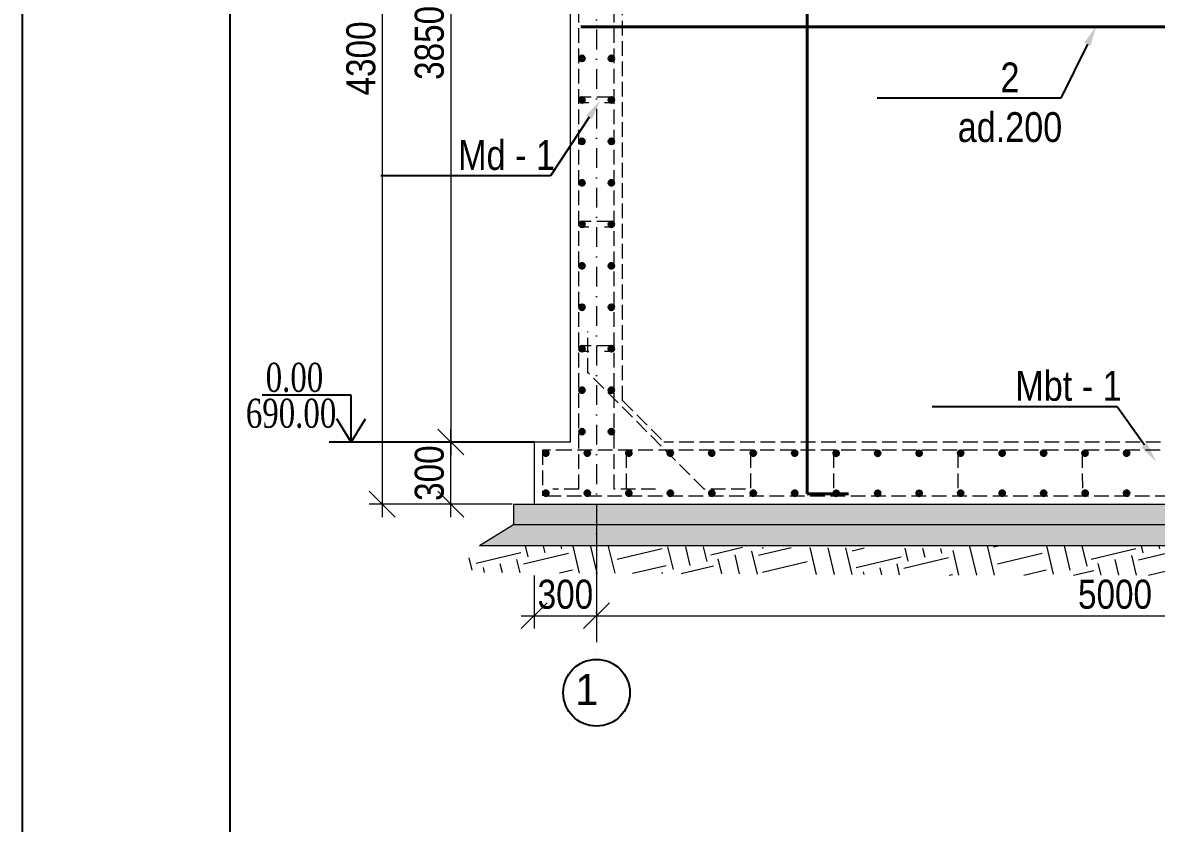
# Model space of a CAD drawing. Header units: millimetres. Extents: x 1067644 to 1117794, y -913136 to -692535.
# Drawn here: x 1077593 to 1088525, y -801829 to -794106 of the extents above; entities that cross this region are included whole.
import ezdxf
from ezdxf import colors
from ezdxf.entities.mleader import LeaderData, LeaderLine
from ezdxf.math import Vec2, Vec3

# ---------------------------------------------------------------- set-up
doc = ezdxf.new("R2010")
doc.units = ezdxf.units.MM
doc.linetypes.add('DASHDOT', pattern=[25.4, 12.7, -6.35, 0, -6.35])
doc.linetypes.add('Hidden Line', pattern=[391.222223, 282.222223, -109])
doc.layers.add('Annotation - Text', color=7, linetype='Continuous')
doc.styles.add('400', font='times.ttf', dxfattribs={"width": 0.75, "height": 300})
doc.styles.add('style3', font='ARIAAL_.TTF', dxfattribs={"height": 300})
doc.styles.add('style6', font='ARIALN.TTF', dxfattribs={"height": 300})
doc.styles.add('yazitipi', font='ARIALN.TTF')
doc.dimstyles.new('sevda', dxfattribs={"dimscale": 100, "dimtxt": 2.8, "dimasz": 2.5, "dimexe": 1.25, "dimexo": 0.625, "dimtad": 1, "dimtxsty": 'yazitipi', "dimblk": 'OBLIQUE', "dimcen": 2.5, "dimdle": 1.25, "dimclrd": 253, "dimclre": 253, "dimclrt": 73, "dimaunit": 1, "dimadec": 3, "dimazin": 0, "dimtfac": 1, "dimtmove": 1, "dimatfit": 3, "dimfxl": 1, "dimlwd": 13, "dimlwe": 13, "dimarcsym": 0})
pattern_1 = [(0, (-920367.614, 722641.473), (0, 13.97), [10.16, -3.81]), (90, (-920367.614, 722641.473), (-13.97, 9e-16), [10.16, -3.81])]
pattern_2 = [(0, (-920651.762, 722641.473), (0, 13.97), [10.16, -3.81]), (90, (-920651.762, 722641.473), (-13.97, 9e-16), [10.16, -3.81])]
pattern_3 = [(0, (-920367.614, 723041.473), (0, 13.97), [10.16, -3.81]), (90, (-920367.614, 723041.473), (-13.97, 9e-16), [10.16, -3.81])]
pattern_4 = [(0, (-920651.762, 723041.473), (0, 13.97), [10.16, -3.81]), (90, (-920651.762, 723041.473), (-13.97, 9e-16), [10.16, -3.81])]

# ---------------------------------------------------------------- blocks, each defined once
blk = doc.blocks.new('_Oblique')
at = {"color": 0, "linetype": 'ByBlock', "lineweight": -2}
blk.add_line((-0.5, -0.5), (0.5, 0.5), dxfattribs=at)
blk = doc.blocks.new('*D62')
at = {"color": 253, "lineweight": 13, "ltscale": 15, "transparency": 16777216}
for p, q in [((1083127, -798813), (1083127, -799951)), ((1093127, -798813), (1093127, -799951)), ((1083002, -799826), (1093252, -799826))]:
    blk.add_line(p, q, dxfattribs=at)
at = {"layer": 'Defpoints', "color": 0, "ltscale": 15, "transparency": 16777216}
for p in [(1083127, -798751), (1093127, -798751), (1093127, -799826)]:
    blk.add_point(p, dxfattribs=at)
at = {"color": 253, "lineweight": 13, "ltscale": 15, "transparency": 16777216, "xscale": 250, "yscale": 250, "zscale": 250, "rotation": 180}
blk.add_blockref('_Oblique', (1083127, -799826), dxfattribs=at)
at = {"color": 253, "lineweight": 13, "ltscale": 15, "transparency": 16777216, "xscale": 250, "yscale": 250, "zscale": 250}
blk.add_blockref('_Oblique', (1093127, -799826), dxfattribs=at)
at = {"color": 73, "ltscale": 15, "transparency": 16777216, "insert": (1088127, -799621), "char_height": 280, "attachment_point": 5, "style": 'yazitipi'}
blk.add_mtext('5000', dxfattribs=at)
blk = doc.blocks.new('*D63')
at = {"color": 253, "lineweight": 13, "ltscale": 15, "transparency": 16777216}
for p, q in [((1082527, -799439), (1082527, -799951)), ((1083127, -799439), (1083127, -799951)), ((1082402, -799826), (1083252, -799826))]:
    blk.add_line(p, q, dxfattribs=at)
at = {"layer": 'Defpoints', "color": 0, "ltscale": 15, "transparency": 16777216}
for p in [(1082527, -799376), (1083127, -799376), (1083127, -799826)]:
    blk.add_point(p, dxfattribs=at)
at = {"color": 253, "lineweight": 13, "ltscale": 15, "transparency": 16777216, "xscale": 250, "yscale": 250, "zscale": 250, "rotation": 180}
blk.add_blockref('_Oblique', (1082527, -799826), dxfattribs=at)
at = {"color": 253, "lineweight": 13, "ltscale": 15, "transparency": 16777216, "xscale": 250, "yscale": 250, "zscale": 250}
blk.add_blockref('_Oblique', (1083127, -799826), dxfattribs=at)
at = {"color": 73, "ltscale": 15, "transparency": 16777216, "insert": (1082827, -799621), "char_height": 280, "attachment_point": 5, "style": 'yazitipi'}
blk.add_mtext('300', dxfattribs=at)
blk = doc.blocks.new('*D65')
at = {"color": 253, "lineweight": 13, "ltscale": 15, "transparency": 16777216}
for p, q in [((1081721, -798876), (1081721, -798026)), ((1082315, -798151), (1081596, -798151)), ((1082315, -798751), (1081596, -798751))]:
    blk.add_line(p, q, dxfattribs=at)
at = {"layer": 'Defpoints', "color": 0, "ltscale": 15, "transparency": 16777216}
for p in [(1081721, -798151), (1082377, -798151), (1082377, -798751)]:
    blk.add_point(p, dxfattribs=at)
at = {"color": 253, "lineweight": 13, "ltscale": 15, "transparency": 16777216, "xscale": 250, "yscale": 250, "zscale": 250}
for p, rotation in [((1081721, -798151), 90), ((1081721, -798751), 270)]:
    blk.add_blockref('_Oblique', p, dxfattribs=dict(at, rotation=rotation))
at = {"color": 73, "ltscale": 15, "transparency": 16777216, "insert": (1081516, -798451), "char_height": 280, "attachment_point": 5, "rotation": 90, "style": 'yazitipi'}
blk.add_mtext('300', dxfattribs=at)
blk = doc.blocks.new('ntnntyht')
at = {"lineweight": 25}
blk.add_line((1961564, -50629), (1961564, -20955), dxfattribs=at)
at = {"lineweight": 25, "ltscale": 15}
blk.add_line((1963654, -50106), (1963654, -21476), dxfattribs=at)
blk = doc.blocks.new('*D156')
at = {"color": 253, "lineweight": 13, "ltscale": 15, "transparency": 16777216}
for p, q in [((1081721, -790326), (1081721, -798276)), ((1082593, -790451), (1081596, -790451)), ((1082593, -798151), (1081596, -798151))]:
    blk.add_line(p, q, dxfattribs=at)
at = {"layer": 'Defpoints', "color": 0, "ltscale": 15, "transparency": 16777216}
for p in [(1082655, -790451), (1081721, -798151), (1082655, -798151)]:
    blk.add_point(p, dxfattribs=at)
at = {"color": 253, "lineweight": 13, "ltscale": 15, "transparency": 16777216, "xscale": 250, "yscale": 250, "zscale": 250}
for p, rotation in [((1081721, -790451), 90), ((1081721, -798151), 270)]:
    blk.add_blockref('_Oblique', p, dxfattribs=dict(at, rotation=rotation))
at = {"color": 73, "ltscale": 15, "transparency": 16777216, "insert": (1081516, -794301), "char_height": 280, "attachment_point": 5, "rotation": 90, "style": 'yazitipi'}
blk.add_mtext('3850', dxfattribs=at)
blk = doc.blocks.new('*D157')
at = {"color": 253, "lineweight": 13, "ltscale": 15, "transparency": 16777216}
for p, q in [((1081061, -790026), (1081061, -798876)), ((1081858, -790151), (1080936, -790151)), ((1081858, -798751), (1080936, -798751))]:
    blk.add_line(p, q, dxfattribs=at)
at = {"layer": 'Defpoints', "color": 0, "ltscale": 15, "transparency": 16777216}
for p in [(1081921, -790151), (1081061, -798751), (1081921, -798751)]:
    blk.add_point(p, dxfattribs=at)
at = {"color": 253, "lineweight": 13, "ltscale": 15, "transparency": 16777216, "xscale": 250, "yscale": 250, "zscale": 250}
for p, rotation in [((1081061, -790151), 90), ((1081061, -798751), 270)]:
    blk.add_blockref('_Oblique', p, dxfattribs=dict(at, rotation=rotation))
at = {"color": 73, "ltscale": 15, "transparency": 16777216, "insert": (1080856, -794451), "char_height": 280, "attachment_point": 5, "rotation": 90, "style": 'yazitipi'}
blk.add_mtext('4300', dxfattribs=at)

msp = doc.modelspace()

# ---------------------------------------------------------------- hatches: boundary and pattern name
at = {"lineweight": 9, "ltscale": 15}
h = msp.add_hatch(dxfattribs=at)
h.set_pattern_fill('ANGLE', color=256, scale=2)
h.set_pattern_definition([(0, (-920367.614, 725441.473), (0, 13.97), [10.16, -3.81]), (90, (-920367.614, 725441.473), (-13.97, 9e-16), [10.16, -3.81])])
edge = h.paths.add_edge_path()
edge.add_arc((1082986.508, -794450.893), 26.767, 0, 360)
h = msp.add_hatch(dxfattribs=at)
h.set_pattern_fill('ANGLE', color=256, scale=2)
h.set_pattern_definition([(0, (-920651.762, 725441.473), (0, 13.97), [10.16, -3.81]), (90, (-920651.762, 725441.473), (-13.97, 9e-16), [10.16, -3.81])])
edge = h.paths.add_edge_path()
edge.add_arc((1083270.656, -794450.893), 26.767, 0, 360)
h = msp.add_hatch(dxfattribs=at)
h.set_pattern_fill('ANGLE', color=256, scale=2)
h.set_pattern_definition([(0, (-920367.614, 725041.473), (0, 13.97), [10.16, -3.81]), (90, (-920367.614, 725041.473), (-13.97, 9e-16), [10.16, -3.81])])
edge = h.paths.add_edge_path()
edge.add_arc((1082986.508, -794850.893), 26.767, 0, 360)
h = msp.add_hatch(dxfattribs=at)
h.set_pattern_fill('ANGLE', color=256, scale=2)
h.set_pattern_definition([(0, (-920651.762, 725041.473), (0, 13.97), [10.16, -3.81]), (90, (-920651.762, 725041.473), (-13.97, 9e-16), [10.16, -3.81])])
edge = h.paths.add_edge_path()
edge.add_arc((1083270.656, -794850.893), 26.767, 0, 360)
h = msp.add_hatch(dxfattribs=at)
h.set_pattern_fill('ANGLE', color=256, scale=2)
h.set_pattern_definition([(0, (-920367.614, 724641.473), (0, 13.97), [10.16, -3.81]), (90, (-920367.614, 724641.473), (-13.97, 9e-16), [10.16, -3.81])])
edge = h.paths.add_edge_path()
edge.add_arc((1082986.508, -795250.893), 26.767, 0, 360)
h = msp.add_hatch(dxfattribs=at)
h.set_pattern_fill('ANGLE', color=256, scale=2)
h.set_pattern_definition([(0, (-920651.762, 724641.473), (0, 13.97), [10.16, -3.81]), (90, (-920651.762, 724641.473), (-13.97, 9e-16), [10.16, -3.81])])
edge = h.paths.add_edge_path()
edge.add_arc((1083270.656, -795250.893), 26.767, 0, 360)
h = msp.add_hatch(dxfattribs=at)
h.set_pattern_fill('ANGLE', color=256, scale=2)
h.set_pattern_definition([(0, (-920367.614, 724241.473), (0, 13.97), [10.16, -3.81]), (90, (-920367.614, 724241.473), (-13.97, 9e-16), [10.16, -3.81])])
edge = h.paths.add_edge_path()
edge.add_arc((1082986.508, -795650.893), 26.767, 0, 360)
h = msp.add_hatch(dxfattribs=at)
h.set_pattern_fill('ANGLE', color=256, scale=2)
h.set_pattern_definition([(0, (-920651.762, 724241.473), (0, 13.97), [10.16, -3.81]), (90, (-920651.762, 724241.473), (-13.97, 9e-16), [10.16, -3.81])])
edge = h.paths.add_edge_path()
edge.add_arc((1083270.656, -795650.893), 26.767, 0, 360)
h = msp.add_hatch(dxfattribs=at)
h.set_pattern_fill('ANGLE', color=256, scale=2)
h.set_pattern_definition([(0, (-920367.614, 723841.473), (0, 13.97), [10.16, -3.81]), (90, (-920367.614, 723841.473), (-13.97, 9e-16), [10.16, -3.81])])
edge = h.paths.add_edge_path()
edge.add_arc((1082986.508, -796050.893), 26.767, 0, 360)
h = msp.add_hatch(dxfattribs=at)
h.set_pattern_fill('ANGLE', color=256, scale=2)
h.set_pattern_definition([(0, (-920651.762, 723841.473), (0, 13.97), [10.16, -3.81]), (90, (-920651.762, 723841.473), (-13.97, 9e-16), [10.16, -3.81])])
edge = h.paths.add_edge_path()
edge.add_arc((1083270.656, -796050.893), 26.767, 0, 360)
h = msp.add_hatch(dxfattribs=at)
h.set_pattern_fill('ANGLE', color=256, scale=2)
h.set_pattern_definition([(0, (-920367.614, 723441.473), (0, 13.97), [10.16, -3.81]), (90, (-920367.614, 723441.473), (-13.97, 9e-16), [10.16, -3.81])])
edge = h.paths.add_edge_path()
edge.add_arc((1082986.508, -796450.893), 26.767, 0, 360)
h = msp.add_hatch(dxfattribs=at)
h.set_pattern_fill('ANGLE', color=256, scale=2)
h.set_pattern_definition([(0, (-920651.762, 723441.473), (0, 13.97), [10.16, -3.81]), (90, (-920651.762, 723441.473), (-13.97, 9e-16), [10.16, -3.81])])
edge = h.paths.add_edge_path()
edge.add_arc((1083270.656, -796450.893), 26.767, 0, 360)
h = msp.add_hatch(dxfattribs=at)
h.set_pattern_fill('ANGLE', color=256, scale=2)
h.set_pattern_definition(pattern_3)
edge = h.paths.add_edge_path()
edge.add_arc((1082986.508, -796850.893), 26.767, 0, 360)
h = msp.add_hatch(dxfattribs=at)
h.set_pattern_fill('ANGLE', color=256, scale=2)
h.set_pattern_definition(pattern_3)
edge = h.paths.add_edge_path()
edge.add_arc((1082986.508, -796850.893), 26.767, 0, 360)
h = msp.add_hatch(dxfattribs=at)
h.set_pattern_fill('ANGLE', color=256, scale=2)
h.set_pattern_definition(pattern_4)
edge = h.paths.add_edge_path()
edge.add_arc((1083270.656, -796850.893), 26.767, 0, 360)
h = msp.add_hatch(dxfattribs=at)
h.set_pattern_fill('ANGLE', color=256, scale=2)
h.set_pattern_definition(pattern_4)
edge = h.paths.add_edge_path()
edge.add_arc((1083270.656, -796850.893), 26.767, 0, 360)
h = msp.add_hatch(dxfattribs=at)
h.set_pattern_fill('ANGLE', color=256, scale=2)
h.set_pattern_definition(pattern_1)
edge = h.paths.add_edge_path()
edge.add_arc((1082986.508, -797250.893), 26.767, 0, 360)
h = msp.add_hatch(dxfattribs=at)
h.set_pattern_fill('ANGLE', color=256, scale=2)
h.set_pattern_definition(pattern_1)
edge = h.paths.add_edge_path()
edge.add_arc((1082986.508, -797250.893), 26.767, 0, 360)
h = msp.add_hatch(dxfattribs=at)
h.set_pattern_fill('ANGLE', color=256, scale=2)
h.set_pattern_definition(pattern_1)
edge = h.paths.add_edge_path()
edge.add_arc((1082986.508, -797250.893), 26.767, 0, 360)
h = msp.add_hatch(dxfattribs=at)
h.set_pattern_fill('ANGLE', color=256, scale=2)
h.set_pattern_definition(pattern_2)
edge = h.paths.add_edge_path()
edge.add_arc((1083270.656, -797250.893), 26.767, 0, 360)
h = msp.add_hatch(dxfattribs=at)
h.set_pattern_fill('ANGLE', color=256, scale=2)
h.set_pattern_definition(pattern_2)
edge = h.paths.add_edge_path()
edge.add_arc((1083270.656, -797250.893), 26.767, 0, 360)
h = msp.add_hatch(dxfattribs=at)
h.set_pattern_fill('ANGLE', color=256, scale=2)
h.set_pattern_definition(pattern_2)
edge = h.paths.add_edge_path()
edge.add_arc((1083270.656, -797250.893), 26.767, 0, 360)
h = msp.add_hatch(dxfattribs=at)
h.set_pattern_fill('ANGLE', color=256, scale=2)
h.set_pattern_definition([(0, (-920367.614, 722241.473), (0, 13.97), [10.16, -3.81]), (90, (-920367.614, 722241.473), (-13.97, 9e-16), [10.16, -3.81])])
edge = h.paths.add_edge_path()
edge.add_arc((1082986.508, -797650.893), 26.767, 0, 360)
h = msp.add_hatch(dxfattribs=at)
h.set_pattern_fill('ANGLE', color=256, scale=2)
h.set_pattern_definition([(0, (-920651.762, 722241.473), (0, 13.97), [10.16, -3.81]), (90, (-920651.762, 722241.473), (-13.97, 9e-16), [10.16, -3.81])])
edge = h.paths.add_edge_path()
edge.add_arc((1083270.656, -797650.893), 26.767, 0, 360)
h = msp.add_hatch(dxfattribs=at)
h.set_pattern_fill('ANGLE', color=256, scale=2)
h.set_pattern_definition([(0, (-920367.614, 721841.473), (0, 13.97), [10.16, -3.81]), (90, (-920367.614, 721841.473), (-13.97, 9e-16), [10.16, -3.81])])
edge = h.paths.add_edge_path()
edge.add_arc((1082986.508, -798050.893), 26.767, 0, 360)
h = msp.add_hatch(dxfattribs=at)
h.set_pattern_fill('ANGLE', color=256, scale=2)
h.set_pattern_definition([(0, (-920651.762, 721841.473), (0, 13.97), [10.16, -3.81]), (90, (-920651.762, 721841.473), (-13.97, 9e-16), [10.16, -3.81])])
edge = h.paths.add_edge_path()
edge.add_arc((1083270.656, -798050.893), 26.767, 0, 360)
h = msp.add_hatch(dxfattribs=at)
h.set_pattern_fill('ANGLE', color=256, scale=2)
h.set_pattern_definition([(0, (-929497.498, 721633.909), (0, 13.97), [10.16, -3.81]), (90, (-929497.498, 721633.909), (-13.97, 9e-16), [10.16, -3.81])])
edge = h.paths.add_edge_path()
edge.add_arc((1082638.455, -798258.457), 26.767, 0, 360)
h = msp.add_hatch(dxfattribs=at)
h.set_pattern_fill('ANGLE', color=256, scale=2)
h.set_pattern_definition([(0, (-929097.498, 721633.909), (0, 13.97), [10.16, -3.81]), (90, (-929097.498, 721633.909), (-13.97, 9e-16), [10.16, -3.81])])
edge = h.paths.add_edge_path()
edge.add_arc((1083038.455, -798258.457), 26.767, 0, 360)
h = msp.add_hatch(dxfattribs=at)
h.set_pattern_fill('ANGLE', color=256, scale=2)
h.set_pattern_definition([(0, (-928697.498, 721633.909), (0, 13.97), [10.16, -3.81]), (90, (-928697.498, 721633.909), (-13.97, 9e-16), [10.16, -3.81])])
edge = h.paths.add_edge_path()
edge.add_arc((1083438.455, -798258.457), 26.767, 0, 360)
h = msp.add_hatch(dxfattribs=at)
h.set_pattern_fill('ANGLE', color=256, scale=2)
h.set_pattern_definition([(0, (-928297.498, 721633.909), (0, 13.97), [10.16, -3.81]), (90, (-928297.498, 721633.909), (-13.97, 9e-16), [10.16, -3.81])])
edge = h.paths.add_edge_path()
edge.add_arc((1083838.455, -798258.457), 26.767, 0, 360)
h = msp.add_hatch(dxfattribs=at)
h.set_pattern_fill('ANGLE', color=256, scale=2)
h.set_pattern_definition([(0, (-927897.498, 721633.909), (0, 13.97), [10.16, -3.81]), (90, (-927897.498, 721633.909), (-13.97, 9e-16), [10.16, -3.81])])
edge = h.paths.add_edge_path()
edge.add_arc((1084238.455, -798258.457), 26.767, 0, 360)
h = msp.add_hatch(dxfattribs=at)
h.set_pattern_fill('ANGLE', color=256, scale=2)
h.set_pattern_definition([(0, (-927497.498, 721633.909), (0, 13.97), [10.16, -3.81]), (90, (-927497.498, 721633.909), (-13.97, 9e-16), [10.16, -3.81])])
edge = h.paths.add_edge_path()
edge.add_arc((1084638.455, -798258.457), 26.767, 0, 360)
h = msp.add_hatch(dxfattribs=at)
h.set_pattern_fill('ANGLE', color=256, scale=2)
h.set_pattern_definition([(0, (-927097.498, 721633.909), (0, 13.97), [10.16, -3.81]), (90, (-927097.498, 721633.909), (-13.97, 9e-16), [10.16, -3.81])])
edge = h.paths.add_edge_path()
edge.add_arc((1085038.455, -798258.457), 26.767, 0, 360)
h = msp.add_hatch(dxfattribs=at)
h.set_pattern_fill('ANGLE', color=256, scale=2)
h.set_pattern_definition([(0, (-926697.497, 721632.992), (0, 13.97), [10.16, -3.81]), (90, (-926697.497, 721632.992), (-13.97, 9e-16), [10.16, -3.81])])
edge = h.paths.add_edge_path()
edge.add_arc((1085438.455, -798259.374), 26.767, 0, 360)
h = msp.add_hatch(dxfattribs=at)
h.set_pattern_fill('ANGLE', color=256, scale=2)
h.set_pattern_definition([(0, (-926297.497, 721632.992), (0, 13.97), [10.16, -3.81]), (90, (-926297.497, 721632.992), (-13.97, 9e-16), [10.16, -3.81])])
edge = h.paths.add_edge_path()
edge.add_arc((1085838.455, -798259.374), 26.767, 0, 360)
h = msp.add_hatch(dxfattribs=at)
h.set_pattern_fill('ANGLE', color=256, scale=2)
h.set_pattern_definition([(0, (-925897.497, 721632.992), (0, 13.97), [10.16, -3.81]), (90, (-925897.497, 721632.992), (-13.97, 9e-16), [10.16, -3.81])])
edge = h.paths.add_edge_path()
edge.add_arc((1086238.455, -798259.374), 26.767, 0, 360)
h = msp.add_hatch(dxfattribs=at)
h.set_pattern_fill('ANGLE', color=256, scale=2)
h.set_pattern_definition([(0, (-925497.498, 721633.909), (0, 13.97), [10.16, -3.81]), (90, (-925497.498, 721633.909), (-13.97, 9e-16), [10.16, -3.81])])
edge = h.paths.add_edge_path()
edge.add_arc((1086638.455, -798258.457), 26.767, 0, 360)
h = msp.add_hatch(dxfattribs=at)
h.set_pattern_fill('ANGLE', color=256, scale=2)
h.set_pattern_definition([(0, (-925097.498, 721633.909), (0, 13.97), [10.16, -3.81]), (90, (-925097.498, 721633.909), (-13.97, 9e-16), [10.16, -3.81])])
edge = h.paths.add_edge_path()
edge.add_arc((1087038.455, -798258.457), 26.767, 0, 360)
h = msp.add_hatch(dxfattribs=at)
h.set_pattern_fill('ANGLE', color=256, scale=2)
h.set_pattern_definition([(0, (-924697.498, 721633.909), (0, 13.97), [10.16, -3.81]), (90, (-924697.498, 721633.909), (-13.97, 9e-16), [10.16, -3.81])])
edge = h.paths.add_edge_path()
edge.add_arc((1087438.455, -798258.457), 26.767, 0, 360)
h = msp.add_hatch(dxfattribs=at)
h.set_pattern_fill('ANGLE', color=256, scale=2)
h.set_pattern_definition([(0, (-924297.498, 721633.909), (0, 13.97), [10.16, -3.81]), (90, (-924297.498, 721633.909), (-13.97, 9e-16), [10.16, -3.81])])
edge = h.paths.add_edge_path()
edge.add_arc((1087838.455, -798258.457), 26.767, 0, 360)
h = msp.add_hatch(dxfattribs=at)
h.set_pattern_fill('ANGLE', color=256, scale=2)
h.set_pattern_definition([(0, (-923897.498, 721633.909), (0, 13.97), [10.16, -3.81]), (90, (-923897.498, 721633.909), (-13.97, 9e-16), [10.16, -3.81])])
edge = h.paths.add_edge_path()
edge.add_arc((1088238.455, -798258.457), 26.767, 0, 360)
h = msp.add_hatch(dxfattribs=at)
h.set_pattern_fill('ANGLE', color=256, scale=2)
h.set_pattern_definition([(0, (-929497.203, 721248.24), (0, 13.97), [10.16, -3.81]), (90, (-929497.203, 721248.24), (-13.97, 9e-16), [10.16, -3.81])])
edge = h.paths.add_edge_path()
edge.add_arc((1082638.75, -798644.126), 26.767, 0, 360)
h = msp.add_hatch(dxfattribs=at)
h.set_pattern_fill('ANGLE', color=256, scale=2)
h.set_pattern_definition([(0, (-929097.203, 721248.24), (0, 13.97), [10.16, -3.81]), (90, (-929097.203, 721248.24), (-13.97, 9e-16), [10.16, -3.81])])
edge = h.paths.add_edge_path()
edge.add_arc((1083038.75, -798644.126), 26.767, 0, 360)
h = msp.add_hatch(dxfattribs=at)
h.set_pattern_fill('ANGLE', color=256, scale=2)
h.set_pattern_definition([(0, (-928697.203, 721248.24), (0, 13.97), [10.16, -3.81]), (90, (-928697.203, 721248.24), (-13.97, 9e-16), [10.16, -3.81])])
edge = h.paths.add_edge_path()
edge.add_arc((1083438.75, -798644.126), 26.767, 0, 360)
h = msp.add_hatch(dxfattribs=at)
h.set_pattern_fill('ANGLE', color=256, scale=2)
h.set_pattern_definition([(0, (-928297.203, 721248.24), (0, 13.97), [10.16, -3.81]), (90, (-928297.203, 721248.24), (-13.97, 9e-16), [10.16, -3.81])])
edge = h.paths.add_edge_path()
edge.add_arc((1083838.75, -798644.126), 26.767, 0, 360)
h = msp.add_hatch(dxfattribs=at)
h.set_pattern_fill('ANGLE', color=256, scale=2)
h.set_pattern_definition([(0, (-927897.203, 721248.24), (0, 13.97), [10.16, -3.81]), (90, (-927897.203, 721248.24), (-13.97, 9e-16), [10.16, -3.81])])
edge = h.paths.add_edge_path()
edge.add_arc((1084238.75, -798644.126), 26.767, 0, 360)
h = msp.add_hatch(dxfattribs=at)
h.set_pattern_fill('ANGLE', color=256, scale=2)
h.set_pattern_definition([(0, (-927497.203, 721248.24), (0, 13.97), [10.16, -3.81]), (90, (-927497.203, 721248.24), (-13.97, 9e-16), [10.16, -3.81])])
edge = h.paths.add_edge_path()
edge.add_arc((1084638.75, -798644.126), 26.767, 0, 360)
h = msp.add_hatch(dxfattribs=at)
h.set_pattern_fill('ANGLE', color=256, scale=2)
h.set_pattern_definition([(0, (-927097.203, 721248.24), (0, 13.97), [10.16, -3.81]), (90, (-927097.203, 721248.24), (-13.97, 9e-16), [10.16, -3.81])])
edge = h.paths.add_edge_path()
edge.add_arc((1085038.75, -798644.126), 26.767, 0, 360)
h = msp.add_hatch(dxfattribs=at)
h.set_pattern_fill('ANGLE', color=256, scale=2)
h.set_pattern_definition([(0, (-926697.203, 721247.323), (0, 13.97), [10.16, -3.81]), (90, (-926697.203, 721247.323), (-13.97, 9e-16), [10.16, -3.81])])
edge = h.paths.add_edge_path()
edge.add_arc((1085438.75, -798645.043), 26.767, 0, 360)
h = msp.add_hatch(dxfattribs=at)
h.set_pattern_fill('ANGLE', color=256, scale=2)
h.set_pattern_definition([(0, (-926297.203, 721247.323), (0, 13.97), [10.16, -3.81]), (90, (-926297.203, 721247.323), (-13.97, 9e-16), [10.16, -3.81])])
edge = h.paths.add_edge_path()
edge.add_arc((1085838.75, -798645.043), 26.767, 0, 360)
h = msp.add_hatch(dxfattribs=at)
h.set_pattern_fill('ANGLE', color=256, scale=2)
h.set_pattern_definition([(0, (-925897.203, 721247.323), (0, 13.97), [10.16, -3.81]), (90, (-925897.203, 721247.323), (-13.97, 9e-16), [10.16, -3.81])])
edge = h.paths.add_edge_path()
edge.add_arc((1086238.75, -798645.043), 26.767, 0, 360)
h = msp.add_hatch(dxfattribs=at)
h.set_pattern_fill('ANGLE', color=256, scale=2)
h.set_pattern_definition([(0, (-925497.203, 721248.24), (0, 13.97), [10.16, -3.81]), (90, (-925497.203, 721248.24), (-13.97, 9e-16), [10.16, -3.81])])
edge = h.paths.add_edge_path()
edge.add_arc((1086638.75, -798644.126), 26.767, 0, 360)
h = msp.add_hatch(dxfattribs=at)
h.set_pattern_fill('ANGLE', color=256, scale=2)
h.set_pattern_definition([(0, (-925097.203, 721248.24), (0, 13.97), [10.16, -3.81]), (90, (-925097.203, 721248.24), (-13.97, 9e-16), [10.16, -3.81])])
edge = h.paths.add_edge_path()
edge.add_arc((1087038.75, -798644.126), 26.767, 0, 360)
h = msp.add_hatch(dxfattribs=at)
h.set_pattern_fill('ANGLE', color=256, scale=2)
h.set_pattern_definition([(0, (-924697.203, 721248.24), (0, 13.97), [10.16, -3.81]), (90, (-924697.203, 721248.24), (-13.97, 9e-16), [10.16, -3.81])])
edge = h.paths.add_edge_path()
edge.add_arc((1087438.75, -798644.126), 26.767, 0, 360)
h = msp.add_hatch(dxfattribs=at)
h.set_pattern_fill('ANGLE', color=256, scale=2)
h.set_pattern_definition([(0, (-924297.203, 721248.24), (0, 13.97), [10.16, -3.81]), (90, (-924297.203, 721248.24), (-13.97, 9e-16), [10.16, -3.81])])
edge = h.paths.add_edge_path()
edge.add_arc((1087838.75, -798644.126), 26.767, 0, 360)
h = msp.add_hatch(dxfattribs=at)
h.set_pattern_fill('ANGLE', color=256, scale=2)
h.set_pattern_definition([(0, (-923897.203, 721248.24), (0, 13.97), [10.16, -3.81]), (90, (-923897.203, 721248.24), (-13.97, 9e-16), [10.16, -3.81])])
edge = h.paths.add_edge_path()
edge.add_arc((1088238.75, -798644.126), 26.767, 0, 360)
at = {"lineweight": 5, "ltscale": 5}
h = msp.add_hatch(dxfattribs=at)
h.set_pattern_fill('AR-CONC', color=4, scale=2)
h.set_pattern_definition([(50, (-655346.96, 612271.06), (364.369338, -31.87817), [38.1, -419.1]), (355, (-655346.96, 612271.06), (-70.48684, 382.11369), [30.48, -335.28117]), (100.451445, (-655316.6, 612268.4), (293.882494, 350.235504), [32.38002, -356.18049]), (46.1842, (-655346.96, 612372.66), (542.15808, -84.08466), [57.15, -628.65]), (96.635558, (-655301.8, 612365.65), (474.80827, 494.85225), [48.57005, -534.27122]), (351.18415, (-655346.96, 612372.66), (474.80827, 494.85225), [45.71993, -502.91946]), (21, (-655296.16, 612347.26), (303.228783, -204.530396), [38.1, -419.1]), (326, (-655296.16, 612347.26), (123.604057, 368.37593), [30.48, -335.28]), (71.451445, (-655270.9, 612330.2), (426.83284, 163.84554), [32.38002, -356.179875]), (37.5, (-655346.96, 612271.06), (6.1772065, 169.110078), [0, -331.216, 0, -340.36, 0, -336.55]), (7.5, (-655346.96, 612271.06), (133.639325, 200.36115), [0, -194.056, 0, -323.596, 0, -128.27]), (327.5, (-655460.24, 612271.06), (271.18119, -11.457488), [0, -127, 0, -396.24, 0, -525.78]), (317.5, (-655511.04, 612271.06), (296.258363, 50.852982), [0, -165.1, 0, -263.144, 0, -373.38])])
h.paths.add_polyline_path([(1093927.423, -798950.893), (1093927.423, -798750.893), (1082327.423, -798754.648), (1082327.423, -798954.648)])
h = msp.add_hatch(dxfattribs=at)
h.set_pattern_fill('GRAVEL', color=161, scale=30)
h.set_pattern_definition([(228.0127875, (-503132.2, 606652.36), (-6096.0000005, -6857.9999996), [102.51643, -10149.1451]), (184.969741, (-503200.78, 606576.16), (9143.9999964, 762.0000434), [175.92142, -17416.21467]), (132.510447, (-503376.04, 606560.92), (7620.0000032, -8381.9999971), [124.04446, -12280.41684]), (267.273689, (-503673.22, 606370.42), (762.0000016, 15239.9999999), [160.20136, -15859.93123]), (292.8336542, (-503680.84, 606210.4), (-3810.0000003, 9143.99999987), [157.0901, -15551.94232]), (357.273689, (-503619.88, 606065.62), (-15239.9999999, 762.0000016), [160.20136, -15859.93123]), (37.6942405, (-503459.86, 606058), (-9905.99999956, -7620.00000057), [211.8581, -20973.9346]), (72.2553284, (-503292.22, 606187.54), (5334.00000143, 16763.99999954), [200.01586, -19801.57698]), (121.4295656, (-503231.26, 606378.04), (-6096.00000086, 9905.99999947), [160.7439, -15913.6637]), (175.2363583, (-503315.08, 606515.2), (8381.9999999, -762.0000013), [183.51398, -8992.18108]), (222.3974378, (-503497.96, 606530.439), (-9143.9999997, -8382.00000032), [237.32338, -23495.03175]), (138.814075, (-502918.84, 606362.8), (-5333.9999997, 4572.0000004), [81.00136, -8019.16975]), (171.4692344, (-502979.8, 606416.14), (9906.0000003, -1523.9999983), [154.1046, -15256.3917]), (225, (-503132.2, 606439), (-1e-13, -762), [107.7628, -969.86793]), (203.1985905, (-503185.54, 606530.44), (3810, 1523.9999997), [58.0324, -5745.1867]), (291.8014095, (-503238.88, 606507.58), (-762, 2286), [82.06969, -4021.4259]), (30.9637565, (-503208.4, 606431.38), (2286, 1524), [133.2959, -4309.88945]), (161.565051, (-503094.1, 606499.96), (1524, -762), [96.38614, -2313.26944]), (16.3895403, (-503680.84, 606507.58), (7620, 2286), [135.0264, -13367.648]), (70.346176, (-503551.3, 606545.68), (-3048.0000003, -8381.9999999), [113.27968, -11214.6647]), (293.1985905, (-503094.1, 606652.36), (-1523.9999997, 3810), [116.06403, -5687.15508]), (343.6104597, (-503048.38, 606545.68), (-7620.0000002, 2285.9999995), [135.0264, -13367.648]), (339.443955, (-503680.84, 606035.14), (-3810, 1524), [130.21056, -6380.3203]), (294.7751406, (-503558.92, 605989.42), (-3810.0000045, 8381.999998), [109.10164, -10801.07801]), (66.8014095, (-503086.48, 605890.36), (1523.9999998, 3810), [116.06403, -5687.15508]), (17.3540246, (-503040.76, 605997.04), (-9905.9999998, -3048.0000006), [127.73482, -12645.7128]), (69.443955, (-503459.86, 605890.36), (-1524, -3810), [65.10528, -6445.42557]), (101.3099325, (-503132.2, 605890.36), (-762, 3048), [38.85438, -3846.5985]), (165.963757, (-503139.82, 605928.46), (2286, -762), [157.0901, -2984.71638]), (186.009006, (-503292.22, 605966.56), (7619.99999996, 762.0000004), [145.5801, -14412.40946]), (303.690068, (-503208.4, 606362.8), (-762, 1524), [109.89716, -2637.5329]), (353.1572266, (-503147.44, 606271.36), (12954.0000001, -1523.99999932), [191.86703, -18994.80272]), (60.945396, (-502956.94, 606248.5), (-3048, -5334), [78.45247, -7766.8177]), (90, (-502918.84, 606317.1), (-762, 762), [45.72, -716.28]), (120.2564372, (-503307.46, 605989.42), (3047.9999996, -5334.0000002), [105.8601, -10480.18223]), (48.0127875, (-503360.8, 606080.86), (6096.0000005, 6857.9999996), [205.03286, -10046.62866]), (0, (-503223.64, 606233.26), (762, 762), [198.12, -563.88]), (325.3048465, (-503025.52, 606233.26), (7620.0000029, -5333.9999959), [120.48287, -11927.79502]), (254.054604, (-502926.46, 606164.68), (-762, -3048), [110.94872, -5436.495]), (207.6459754, (-502956.94, 606058), (-14478.00000053, -7619.999999), [180.64353, -17883.73933]), (175.4260787, (-503116.96, 605974.18), (-9906, 762), [191.10884, -18919.75394])])
h.paths.add_polyline_path([(1082327.423, -798950.893), (1081997.88, -799150.893), (1094256.967, -799150.893), (1093927.423, -798950.893)])
at = {"layer": 'Annotation - Text', "lineweight": 5, "ltscale": 20}
h = msp.add_hatch(dxfattribs=at)
h.set_pattern_fill('EARTH', color=253, scale=70, angle=-76.6397816)
h.set_pattern_definition([(283.360218, (-655346.96, 612271.06), (535.18199, -329.7586), [444.5, -444.5]), (283.360218, (-655184.8, 612309.6), (535.18199, -329.7586), [444.5, -444.5]), (283.360218, (-655022.6, 612348.1), (535.18199, -329.7586), [444.5, -444.5]), (13.360218, (-654955.7, 612306.88), (329.7586, 535.18199), [444.5, -444.5]), (13.360218, (-654917.2, 612144.7), (329.7586, 535.18199), [444.5, -444.5]), (13.360218, (-654878.68, 611982.52), (329.7586, 535.18199), [444.5, -444.5])])
h.paths.add_polyline_path([(1094364.81, -799435.245), (1094156.967, -799150.893), (1094156.967, -799150.893), (1094364.81, -799434.634)], flags=17)
h.paths.add_polyline_path([(1081997.88, -799150.893), (1086667.132, -799177.93), (1086667.132, -799435.245), (1081776.209, -799408.013)])
h.paths.add_polyline_path([(1094364.81, -799435.245), (1094156.967, -799150.893), (1086667.132, -799150.893), (1086667.132, -799435.245)])

# ---------------------------------------------------------------- linework, layer by layer
at = {"linetype": 'DASHDOT', "lineweight": 15, "ltscale": 15}
msp.add_line((1083127.423, -789981.227), (1083127.423, -800247.18), dxfattribs=at)
at = {"lineweight": 13, "ltscale": 15}
msp.add_line((1082877.423, -798150.893), (1082877.423, -790150.893), dxfattribs=at)
at = {"color": 161, "linetype": 'Hidden Line', "lineweight": 13, "ltscale": 0.5}
for p, q in [((1082957.423, -798604.494), (1082957.423, -790250.893)), ((1083297.423, -798604.494), (1083297.423, -790250.893)), ((1083270.656, -794824.126), (1082986.508, -794824.126)), ((1083052.588, -794877.66), (1082986.508, -794877.66)), ((1083270.656, -794877.66), (1083204.576, -794877.66)), ((1083270.656, -796024.126), (1082986.508, -796024.126)), ((1083052.588, -796077.66), (1082986.508, -796077.66)), ((1083270.656, -796077.66), (1083204.576, -796077.66)), ((1083270.656, -797224.126), (1082986.508, -797224.126)), ((1083052.588, -797277.66), (1082986.508, -797277.66)), ((1083270.656, -797277.66), (1083204.576, -797277.66)), ((1083411.687, -798258.457), (1083411.982, -798644.126)), ((1084611.687, -798258.457), (1084611.982, -798644.126)), ((1085411.688, -798259.374), (1085411.983, -798645.043)), ((1086611.687, -798258.457), (1086611.982, -798644.126)), ((1087811.687, -798258.457), (1087811.982, -798644.126)), ((1082957.423, -798604.494), (1082707.423, -798604.494)), ((1083697.423, -798604.494), (1083297.423, -798604.494))]:
    msp.add_line(p, q, dxfattribs=at)
at = {"color": 73, "lineweight": 40, "ltscale": 0.5}
for p, q in [((1085157.868, -798650.893), (1085157.868, -790250.893)), ((1082977.423, -794145.827), (1093277.423, -794145.827)), ((1085557.868, -798650.893), (1085157.868, -798650.893))]:
    msp.add_line(p, q, dxfattribs=at)
at = {"color": 71, "linetype": 'Hidden Line', "lineweight": 13, "ltscale": 0.5}
for q in [(1083377.423, -790850.893), (1083777.423, -798150.893)]:
    msp.add_line((1083377.423, -797750.893), q, dxfattribs=at)
at = {"color": 7}
msp.add_line((1080761.779, -797698.613), (1079903.257, -797698.613), dxfattribs=at)
at = {"color": 0}
msp.add_line((1080761.779, -798150.893), (1080761.779, -797698.613), dxfattribs=at)
at = {"ltscale": 15}
msp.add_line((1082527.423, -798150.893), (1080547.527, -798150.893), dxfattribs=at)
at = {"color": 1, "lineweight": 9, "ltscale": 5}
for p, q in [((1082327.423, -798750.893), (1082327.423, -798950.893)), ((1082327.423, -798750.893), (1082527.423, -798750.893)), ((1082327.423, -798950.893), (1081997.88, -799150.893)), ((1093927.423, -798950.893), (1082327.423, -798950.893)), ((1094256.967, -799150.893), (1081997.88, -799150.893))]:
    msp.add_line(p, q, dxfattribs=at)
at = {"color": 161, "linetype": 'Hidden Line', "lineweight": 13, "ltscale": 0.5}
for points in [[(1084565.087, -798604.311), (1084165.087, -798604.311), (1083044.806, -797484.03), (1083044.806, -797084.03)], [(1093647.423, -798668.229), (1093647.423, -798230.893), (1082877.423, -798230.893), (1082607.423, -798230.893), (1082607.423, -798670.893)], [(1082644.764, -798670.893), (1093647.423, -798670.893)]]:
    msp.add_lwpolyline(points, dxfattribs=at)
at = {"color": 7, "ltscale": 15}
for points in [[(1080761.779, -798150.893), (1080623.178, -797926.549)], [(1080761.779, -798150.893), (1080900.381, -797926.549)]]:
    msp.add_lwpolyline(points, dxfattribs=at)
at = {"lineweight": 13, "ltscale": 15}
msp.add_lwpolyline([(1082877.423, -798150.893), (1082527.423, -798150.893), (1082527.423, -798750.893), (1093727.423, -798750.893), (1093727.423, -798150.893), (1093377.423, -798150.893)], dxfattribs=at)
at = {"color": 71, "linetype": 'Hidden Line', "lineweight": 13, "ltscale": 0.5}
msp.add_lwpolyline([(1092477.423, -798150.893), (1083777.423, -798150.893)], dxfattribs=at)
at = {"lineweight": 30, "ltscale": 15}
for centre in [(1082986.508, -794450.893), (1083270.656, -794450.893), (1082986.508, -794850.893), (1083270.656, -794850.893), (1082986.508, -795250.893), (1083270.656, -795250.893), (1082986.508, -795650.893), (1083270.656, -795650.893), (1082986.508, -796050.893), (1083270.656, -796050.893), (1082986.508, -796450.893), (1083270.656, -796450.893), (1082986.508, -796850.893), (1082986.508, -796850.893), (1083270.656, -796850.893), (1083270.656, -796850.893), (1082986.508, -797250.893), (1082986.508, -797250.893), (1082986.508, -797250.893), (1083270.656, -797250.893), (1083270.656, -797250.893), (1083270.656, -797250.893), (1082986.508, -797650.893), (1083270.656, -797650.893), (1082986.508, -798050.893), (1083270.656, -798050.893), (1082638.455, -798258.457), (1083038.455, -798258.457), (1083438.455, -798258.457), (1083838.455, -798258.457), (1084238.455, -798258.457), (1084638.455, -798258.457), (1085038.455, -798258.457), (1085438.455, -798259.374), (1085838.455, -798259.374), (1086238.455, -798259.374), (1086638.455, -798258.457), (1087038.455, -798258.457), (1087438.455, -798258.457), (1087838.455, -798258.457), (1088238.455, -798258.457), (1082638.75, -798644.126), (1083038.75, -798644.126), (1083438.75, -798644.126), (1083838.75, -798644.126), (1084238.75, -798644.126), (1084638.75, -798644.126), (1085038.75, -798644.126), (1085438.75, -798645.043), (1085838.75, -798645.043), (1086238.75, -798645.043), (1086638.75, -798644.126), (1087038.75, -798644.126), (1087438.75, -798644.126), (1087838.75, -798644.126), (1088238.75, -798644.126)]:
    msp.add_circle(centre, 26.767, dxfattribs=at)
at = {"ltscale": 2}
msp.add_circle((1083127.423, -800568.906), 321.726, dxfattribs=at)

# ---------------------------------------------------------------- block references
at = {"color": 3, "xscale": 0.9570868817713122, "yscale": 0.9570868817713122, "zscale": 0.9570868817713122}
msp.add_blockref('ntnntyht', (-799793.986, -767683.728), dxfattribs=at)

# ---------------------------------------------------------------- texts
at = {"lineweight": 9, "char_height": 280, "width": 23109.77763, "style": '400'}
for s, insert, attachment_point in [('{\\fTimes New Roman|b0|i0|c238|p18;0.0}0', (1080492.065, -797386.96), 3), ('{\\fTimes New Roman|b0|i0|c238|p18;690.0}0', (1079745.36, -797733.097), 1)]:
    msp.add_mtext(s, dxfattribs=dict(at, insert=insert, attachment_point=attachment_point))
at = {"ltscale": 2, "insert": (1083145.371, -800387.521), "char_height": 300, "width": 6406.56045, "attachment_point": 3, "style": 'style3'}
msp.add_mtext('1', dxfattribs=at)

# ---------------------------------------------------------------- dimensions: what is measured, and where the dimension line sits
at = {"ltscale": 15}
for base, p1, p2, override, picture, middle in [((1081061.174, -798750.893), (1081920.61, -790150.893), (1081920.61, -798750.893), {"dimlfac": 0.5}, '*D157', (1080855.713, -794450.893)), ((1081721.018, -798150.893), (1082655.471, -790450.893), (1082655.471, -798150.893), {"dimtad": 3, "dimlfac": 0.5}, '*D156', (1081515.557, -794300.893))]:
    dim = msp.add_linear_dim(base=base, p1=p1, p2=p2, angle=90, dimstyle='sevda', override=override, dxfattribs=at)
    dim.commit()
    dim.dimension.update_dxf_attribs({"geometry": picture, "text_midpoint": middle})
dim = msp.add_linear_dim(base=(1081721.018, -798150.893), p1=(1082377.423, -798750.893), p2=(1082377.423, -798150.893), angle=90, dimstyle='sevda', override={"dimlfac": 0.5}, dxfattribs=at)
dim.commit()
dim.dimension.update_dxf_attribs({"geometry": '*D65', "text_midpoint": (1081721.018, -798450.893), "dimtype": 160})
dim = msp.add_linear_dim(base=(1093127.423, -799826.382), p1=(1083127.423, -798750.893), p2=(1093127.423, -798750.893), dimstyle='sevda', override={"dimlfac": 0.5}, dxfattribs=at)
dim.commit()
dim.dimension.update_dxf_attribs({"geometry": '*D62', "text_midpoint": (1088127.423, -799620.921)})
dim = msp.add_linear_dim(base=(1083127.423, -799826.382), p1=(1082527.423, -799376.461), p2=(1083127.423, -799376.461), dimstyle='sevda', override={"dimlfac": 0.5}, dxfattribs=at)
dim.commit()
dim.dimension.update_dxf_attribs({"geometry": '*D63', "text_midpoint": (1082827.423, -799826.382), "dimtype": 160})

# ---------------------------------------------------------------- leaders
at = {"color": 13, "linetype": 'ByBlock', "lineweight": 9}
ml = msp.add_multileader_mtext('Standard', dxfattribs=at)
ml.set_content('{\\fArial Narrow|b0|i0|c238|p34;\\C256;2\\Pad.200      }', color=3, style='style6')
ml.set_leader_properties()
ml.build(insert=Vec2(0, 0))
ml.multileader.update_dxf_attribs({"text_left_attachment_type": 6, "text_right_attachment_type": 6, "dogleg_length": 0.36, "arrow_head_size": 200})
ctx = ml.context
ctx.base_point, ctx.char_height, ctx.arrow_head_size, ctx.landing_gap_size, ctx.plane_origin = Vec3(1086624.016, -794835.29), 287.5392, 200, 0.15, Vec3(1078293.995, -790347.905)
ctx.left_attachment, ctx.right_attachment, ctx.text_align_type = 6, 6, 1
notes = []
notes.append((ctx, [(1, (1, 1, 0), (1087604.584, -794835.29), (-1, 0), 0.36, [(0, [(1087948.707, -794134.118)], 0, [])])]))
ctx.mtext.insert, ctx.mtext.alignment, ctx.mtext.flow_direction = Vec3(1087114.12, -794490.243), 2, 5
ml = msp.add_multileader_mtext('Standard', dxfattribs=at)
ml.set_content('{\\fArial Narrow|b0|i0|c238|p34;\\C256;Md - 1      }', color=3, style='style6')
ml.set_leader_properties()
ml.build(insert=Vec2(0, 0))
ml.multileader.update_dxf_attribs({"text_left_attachment_type": 6, "text_right_attachment_type": 6, "dogleg_length": 0.36, "arrow_head_size": 200})
ctx = ml.context
ctx.base_point, ctx.char_height, ctx.arrow_head_size, ctx.landing_gap_size, ctx.plane_origin = Vec3(1081834.78, -795583.838), 287.5392, 200, 0.15, Vec3(1075089.036, -790264.664)
ctx.left_attachment, ctx.right_attachment, ctx.text_align_type = 6, 6, 1
notes.append((ctx, [(1, (1, 1, 0), (1082683.544, -795583.838), (-1, 0), 0.36, [(0, [(1083165.47, -794851.01)], 0, [])])]))
ctx.mtext.insert, ctx.mtext.alignment, ctx.mtext.flow_direction = Vec3(1082258.982, -795238.791), 2, 5
ml = msp.add_multileader_mtext('Standard', dxfattribs=at)
ml.set_content('{\\fArial Narrow|b0|i0|c238|p34;\\C256;Mbt - 1      }', color=3, style='style6')
ml.set_leader_properties()
ml.build(insert=Vec2(0, 0))
ml.multileader.update_dxf_attribs({"text_left_attachment_type": 6, "text_right_attachment_type": 6, "dogleg_length": 0.36, "arrow_head_size": 200})
ctx = ml.context
ctx.base_point, ctx.char_height, ctx.arrow_head_size, ctx.landing_gap_size, ctx.plane_origin = Vec3(1087207.789, -797810.324), 287.5392, 200, 0.15, Vec3(1078837.56, -794122.938)
ctx.left_attachment, ctx.right_attachment, ctx.text_align_type = 6, 6, 1
notes.append((ctx, [(1, (1, 1, 0), (1088148.149, -797810.324), (-1, 0), 0.36, [(0, [(1088525.245, -798345.609)], 0, [])])]))
ctx.mtext.insert, ctx.mtext.alignment, ctx.mtext.flow_direction = Vec3(1087677.789, -797465.277), 2, 5
for ctx, leaders in notes:
    for number, flags, end, landing, length, lines in leaders:
        leader = LeaderData()
        leader.index, (leader.has_last_leader_line, leader.has_dogleg_vector, leader.attachment_direction) = number, flags
        leader.last_leader_point, leader.dogleg_vector, leader.dogleg_length = Vec3(end), Vec3(landing), length
        for number, points, colour, breaks in lines:
            line = LeaderLine()
            line.index, line.vertices, line.color, line.breaks = number, Vec3.list(points), colors.encode_raw_color(colour), breaks
            leader.lines.append(line)
        ctx.leaders.append(leader)

doc.saveas('drawing.dxf')
